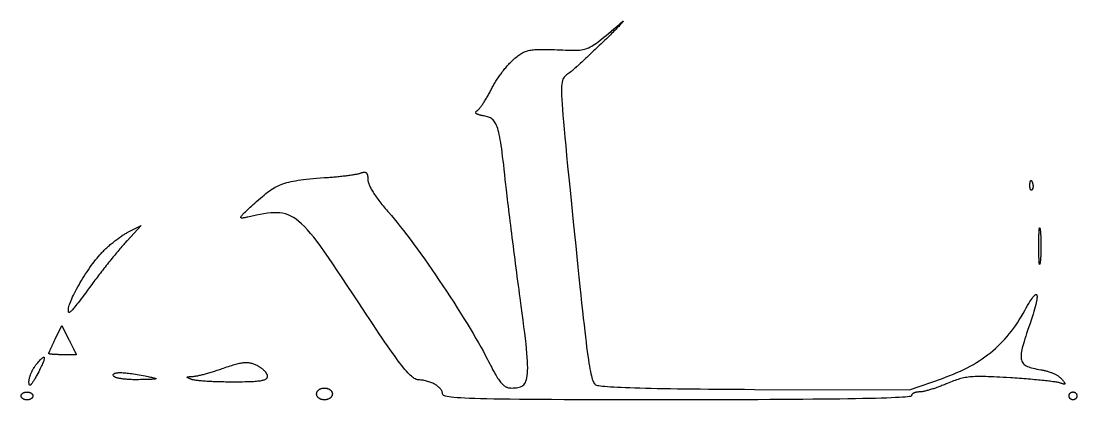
# Model space of a CAD drawing. Extents: x 61.4 to 117, y 125.4 to 225.4.
# Drawn here: x 61.4 to 81.03, y 125.39 to 132.43 of the extents above; entities that cross this region are included whole.
import ezdxf

# ---------------------------------------------------------------- set-up
doc = ezdxf.new("R2010")
doc.units = 0
doc.layers.add('LAYER_1', color=7, linetype='CONTINUOUS')

msp = doc.modelspace()

# ---------------------------------------------------------------- linework, layer by layer
at = {"layer": 'LAYER_1', "color": 7}
for points in [[(71.367, 131.898), (71.424, 131.896), (71.477, 131.894), (71.527, 131.892), (71.572, 131.89), (71.615, 131.889), (71.655, 131.889), (71.692, 131.888), (71.727, 131.889), (71.76, 131.891), (71.792, 131.893), (71.821, 131.897), (71.85, 131.902), (71.878, 131.908), (71.905, 131.916), (71.931, 131.925), (71.958, 131.936), (71.984, 131.949), (72.012, 131.964), (72.04, 131.981), (72.069, 132), (72.099, 132.021), (72.131, 132.044), (72.165, 132.07), (72.201, 132.099), (72.239, 132.13), (72.28, 132.164), (72.324, 132.202), (72.372, 132.242), (72.423, 132.285), (72.478, 132.332), (72.537, 132.382)], [(72.537, 132.382), (72.549, 132.393), (72.561, 132.402), (72.571, 132.41), (72.579, 132.417), (72.586, 132.422), (72.592, 132.426), (72.596, 132.429), (72.599, 132.43), (72.6, 132.429), (72.6, 132.428), (72.598, 132.425), (72.596, 132.421), (72.592, 132.416), (72.586, 132.41), (72.58, 132.402), (72.572, 132.393), (72.563, 132.383), (72.552, 132.372), (72.54, 132.359), (72.528, 132.346), (72.514, 132.331), (72.498, 132.315), (72.482, 132.299), (72.464, 132.281), (72.446, 132.262), (72.426, 132.242), (72.405, 132.221), (72.383, 132.199), (72.36, 132.176), (72.336, 132.153), (72.31, 132.128)], [(72.31, 132.128), (72.285, 132.103), (72.259, 132.077), (72.232, 132.052), (72.206, 132.027), (72.18, 132.001), (72.153, 131.976), (72.127, 131.95), (72.1, 131.925), (72.074, 131.9), (72.048, 131.875), (72.022, 131.851), (71.996, 131.827), (71.971, 131.803), (71.946, 131.779), (71.921, 131.756), (71.897, 131.734), (71.874, 131.712), (71.851, 131.691), (71.828, 131.67), (71.806, 131.65), (71.785, 131.631), (71.765, 131.612), (71.745, 131.594), (71.726, 131.578), (71.708, 131.562), (71.692, 131.547), (71.676, 131.533), (71.661, 131.52), (71.647, 131.508), (71.634, 131.497), (71.623, 131.487)], [(70.564, 131.723), (70.585, 131.74), (70.604, 131.756), (70.623, 131.771), (70.641, 131.785), (70.659, 131.798), (70.676, 131.81), (70.694, 131.821), (70.711, 131.832), (70.728, 131.841), (70.745, 131.85), (70.763, 131.858), (70.781, 131.865), (70.799, 131.872), (70.819, 131.878), (70.839, 131.883), (70.86, 131.888), (70.882, 131.892), (70.905, 131.895), (70.929, 131.898), (70.955, 131.9), (70.982, 131.902), (71.011, 131.903), (71.042, 131.904), (71.075, 131.904), (71.109, 131.904), (71.146, 131.904), (71.185, 131.904), (71.227, 131.903), (71.271, 131.901), (71.318, 131.9), (71.367, 131.898)], [(70.153, 131.175), (70.163, 131.194), (70.174, 131.213), (70.184, 131.233), (70.195, 131.252), (70.207, 131.272), (70.219, 131.292), (70.232, 131.312), (70.244, 131.332), (70.257, 131.353), (70.271, 131.373), (70.284, 131.393), (70.298, 131.413), (70.312, 131.432), (70.326, 131.452), (70.34, 131.472), (70.355, 131.491), (70.369, 131.51), (70.384, 131.528), (70.399, 131.547), (70.413, 131.564), (70.428, 131.582), (70.442, 131.599), (70.456, 131.615), (70.471, 131.631), (70.485, 131.646), (70.499, 131.661), (70.512, 131.675), (70.526, 131.688), (70.539, 131.7), (70.552, 131.712), (70.564, 131.723)], [(71.623, 131.487), (71.6, 131.47), (71.58, 131.455), (71.56, 131.442), (71.542, 131.429), (71.526, 131.416), (71.511, 131.402), (71.498, 131.387), (71.486, 131.37), (71.476, 131.349), (71.468, 131.324), (71.461, 131.294), (71.456, 131.259), (71.452, 131.217), (71.45, 131.168), (71.45, 131.112), (71.452, 131.046), (71.455, 130.971), (71.46, 130.885), (71.467, 130.789), (71.475, 130.68), (71.486, 130.559), (71.498, 130.424), (71.512, 130.275), (71.528, 130.11), (71.546, 129.93), (71.565, 129.733), (71.587, 129.518), (71.611, 129.286), (71.636, 129.034), (71.664, 128.762), (71.693, 128.469)], [(69.882, 130.765), (69.888, 130.769), (69.893, 130.773), (69.899, 130.779), (69.906, 130.785), (69.912, 130.792), (69.919, 130.8), (69.927, 130.809), (69.934, 130.818), (69.943, 130.828), (69.951, 130.839), (69.959, 130.851), (69.968, 130.863), (69.977, 130.876), (69.986, 130.889), (69.996, 130.903), (70.005, 130.917), (70.015, 130.932), (70.025, 130.947), (70.034, 130.963), (70.044, 130.979), (70.054, 130.996), (70.064, 131.013), (70.074, 131.03), (70.085, 131.047), (70.095, 131.065), (70.105, 131.083), (70.115, 131.101), (70.124, 131.12), (70.134, 131.138), (70.144, 131.157), (70.153, 131.175)], [(70.004, 130.668), (69.99, 130.671), (69.977, 130.674), (69.965, 130.676), (69.953, 130.679), (69.942, 130.681), (69.932, 130.684), (69.922, 130.687), (69.913, 130.69), (69.905, 130.692), (69.897, 130.695), (69.89, 130.698), (69.883, 130.701), (69.877, 130.704), (69.872, 130.707), (69.868, 130.71), (69.864, 130.713), (69.861, 130.716), (69.858, 130.72), (69.856, 130.723), (69.855, 130.726), (69.854, 130.729), (69.854, 130.733), (69.855, 130.736), (69.856, 130.74), (69.858, 130.743), (69.86, 130.747), (69.863, 130.75), (69.867, 130.754), (69.872, 130.758), (69.877, 130.762), (69.882, 130.765)], [(70.405, 129.479), (70.395, 129.578), (70.385, 129.671), (70.375, 129.758), (70.365, 129.84), (70.356, 129.916), (70.347, 129.988), (70.338, 130.055), (70.329, 130.116), (70.32, 130.174), (70.312, 130.227), (70.303, 130.276), (70.293, 130.321), (70.284, 130.362), (70.274, 130.4), (70.264, 130.434), (70.254, 130.465), (70.243, 130.493), (70.231, 130.519), (70.219, 130.541), (70.206, 130.561), (70.193, 130.579), (70.179, 130.594), (70.163, 130.608), (70.147, 130.62), (70.13, 130.63), (70.112, 130.639), (70.093, 130.646), (70.073, 130.653), (70.051, 130.659), (70.028, 130.664), (70.004, 130.668)], [(67.117, 129.526), (67.143, 129.528), (67.168, 129.53), (67.194, 129.532), (67.219, 129.534), (67.244, 129.537), (67.269, 129.539), (67.294, 129.541), (67.319, 129.544), (67.343, 129.546), (67.367, 129.549), (67.391, 129.552), (67.414, 129.554), (67.437, 129.557), (67.459, 129.56), (67.481, 129.563), (67.502, 129.566), (67.523, 129.569), (67.543, 129.572), (67.562, 129.574), (67.58, 129.577), (67.598, 129.58), (67.615, 129.583), (67.631, 129.586), (67.646, 129.589), (67.66, 129.592), (67.673, 129.595), (67.685, 129.598), (67.696, 129.6), (67.706, 129.603), (67.714, 129.606), (67.722, 129.608)], [(67.722, 129.608), (67.731, 129.612), (67.74, 129.615), (67.748, 129.617), (67.756, 129.62), (67.764, 129.621), (67.771, 129.623), (67.778, 129.623), (67.784, 129.624), (67.79, 129.624), (67.796, 129.623), (67.801, 129.622), (67.806, 129.62), (67.811, 129.618), (67.816, 129.615), (67.82, 129.612), (67.823, 129.608), (67.827, 129.604), (67.83, 129.599), (67.833, 129.594), (67.836, 129.588), (67.838, 129.582), (67.84, 129.575), (67.842, 129.567), (67.843, 129.559), (67.845, 129.55), (67.846, 129.541), (67.847, 129.531), (67.848, 129.52), (67.848, 129.509), (67.848, 129.497), (67.848, 129.484)], [(65.78, 129.077), (65.818, 129.11), (65.854, 129.141), (65.888, 129.171), (65.922, 129.198), (65.954, 129.224), (65.986, 129.249), (66.017, 129.272), (66.048, 129.293), (66.079, 129.313), (66.109, 129.331), (66.14, 129.349), (66.172, 129.365), (66.204, 129.379), (66.237, 129.393), (66.271, 129.406), (66.306, 129.418), (66.342, 129.429), (66.38, 129.439), (66.421, 129.448), (66.463, 129.457), (66.507, 129.465), (66.554, 129.472), (66.603, 129.479), (66.655, 129.486), (66.711, 129.492), (66.769, 129.498), (66.831, 129.504), (66.897, 129.51), (66.966, 129.515), (67.039, 129.521), (67.117, 129.526)], [(67.848, 129.484), (67.849, 129.474), (67.85, 129.462), (67.853, 129.45), (67.856, 129.437), (67.86, 129.424), (67.865, 129.409), (67.871, 129.394), (67.878, 129.378), (67.886, 129.361), (67.894, 129.344), (67.904, 129.326), (67.914, 129.308), (67.925, 129.289), (67.936, 129.269), (67.949, 129.249), (67.962, 129.229), (67.976, 129.207), (67.991, 129.186), (68.006, 129.164), (68.022, 129.141), (68.039, 129.118), (68.056, 129.095), (68.074, 129.071), (68.093, 129.047), (68.112, 129.023), (68.132, 128.999), (68.152, 128.974), (68.173, 128.949), (68.195, 128.923), (68.217, 128.898), (68.24, 128.872)], [(70.682, 127.285), (70.672, 127.362), (70.661, 127.44), (70.651, 127.519), (70.64, 127.599), (70.629, 127.68), (70.619, 127.761), (70.608, 127.842), (70.597, 127.924), (70.587, 128.005), (70.576, 128.087), (70.565, 128.168), (70.555, 128.248), (70.545, 128.328), (70.535, 128.407), (70.525, 128.485), (70.515, 128.562), (70.506, 128.638), (70.496, 128.712), (70.487, 128.785), (70.479, 128.856), (70.47, 128.925), (70.462, 128.992), (70.454, 129.057), (70.447, 129.12), (70.439, 129.18), (70.433, 129.237), (70.426, 129.292), (70.42, 129.343), (70.415, 129.392), (70.41, 129.437), (70.405, 129.479)], [(80.199, 129.295), (80.197, 129.293), (80.195, 129.291), (80.192, 129.29), (80.19, 129.289), (80.188, 129.288), (80.186, 129.288), (80.184, 129.288), (80.182, 129.289), (80.18, 129.29), (80.178, 129.291), (80.177, 129.293), (80.175, 129.295), (80.173, 129.298), (80.172, 129.3), (80.17, 129.303), (80.169, 129.307), (80.168, 129.31), (80.167, 129.314), (80.166, 129.319), (80.165, 129.323), (80.164, 129.328), (80.163, 129.333), (80.162, 129.339), (80.162, 129.344), (80.161, 129.35), (80.161, 129.357), (80.161, 129.363), (80.16, 129.37), (80.16, 129.377), (80.161, 129.384), (80.161, 129.391)], [(80.161, 129.391), (80.161, 129.399), (80.162, 129.407), (80.162, 129.414), (80.163, 129.421), (80.164, 129.427), (80.165, 129.433), (80.166, 129.438), (80.167, 129.443), (80.168, 129.448), (80.169, 129.452), (80.17, 129.456), (80.171, 129.459), (80.172, 129.462), (80.174, 129.464), (80.175, 129.466), (80.177, 129.468), (80.178, 129.469), (80.18, 129.469), (80.181, 129.47), (80.183, 129.469), (80.185, 129.469), (80.187, 129.467), (80.189, 129.466), (80.19, 129.463), (80.192, 129.461), (80.194, 129.458), (80.197, 129.454), (80.199, 129.45), (80.201, 129.446), (80.203, 129.441), (80.205, 129.435)], [(80.161, 129.391), (80.161, 129.391)], [(80.205, 129.435), (80.207, 129.43), (80.209, 129.425), (80.211, 129.42), (80.212, 129.415), (80.214, 129.409), (80.215, 129.404), (80.216, 129.399), (80.217, 129.393), (80.218, 129.388), (80.218, 129.383), (80.219, 129.377), (80.219, 129.372), (80.219, 129.367), (80.22, 129.362), (80.219, 129.357), (80.219, 129.352), (80.219, 129.347), (80.218, 129.342), (80.218, 129.338), (80.217, 129.333), (80.216, 129.329), (80.215, 129.325), (80.214, 129.321), (80.213, 129.317), (80.211, 129.313), (80.209, 129.31), (80.208, 129.306), (80.206, 129.303), (80.204, 129.3), (80.202, 129.297), (80.199, 129.295)], [(65.617, 128.788), (65.598, 128.784), (65.58, 128.78), (65.564, 128.777), (65.55, 128.774), (65.536, 128.772), (65.525, 128.771), (65.514, 128.77), (65.505, 128.77), (65.498, 128.771), (65.492, 128.772), (65.488, 128.775), (65.486, 128.778), (65.485, 128.782), (65.486, 128.788), (65.488, 128.794), (65.493, 128.802), (65.499, 128.81), (65.506, 128.82), (65.516, 128.831), (65.527, 128.843), (65.54, 128.857), (65.556, 128.872), (65.572, 128.889), (65.591, 128.907), (65.612, 128.926), (65.635, 128.947), (65.66, 128.97), (65.687, 128.994), (65.716, 129.02), (65.747, 129.047), (65.78, 129.077)], [(67.679, 127.196), (67.57, 127.362), (67.467, 127.517), (67.371, 127.662), (67.281, 127.797), (67.197, 127.922), (67.117, 128.038), (67.042, 128.144), (66.972, 128.242), (66.905, 128.332), (66.842, 128.413), (66.782, 128.486), (66.725, 128.552), (66.67, 128.611), (66.617, 128.663), (66.565, 128.708), (66.514, 128.747), (66.465, 128.78), (66.415, 128.808), (66.365, 128.83), (66.315, 128.847), (66.264, 128.859), (66.212, 128.867), (66.158, 128.87), (66.102, 128.87), (66.043, 128.866), (65.982, 128.86), (65.917, 128.85), (65.848, 128.837), (65.776, 128.823), (65.699, 128.806), (65.617, 128.788)], [(68.24, 128.872), (68.289, 128.816), (68.341, 128.754), (68.396, 128.687), (68.453, 128.616), (68.512, 128.54), (68.574, 128.46), (68.637, 128.376), (68.701, 128.289), (68.767, 128.198), (68.834, 128.106), (68.902, 128.01), (68.97, 127.913), (69.039, 127.814), (69.108, 127.714), (69.177, 127.613), (69.245, 127.511), (69.313, 127.409), (69.38, 127.307), (69.446, 127.206), (69.511, 127.105), (69.574, 127.005), (69.636, 126.907), (69.695, 126.81), (69.753, 126.716), (69.808, 126.624), (69.86, 126.535), (69.91, 126.449), (69.956, 126.366), (70, 126.288), (70.039, 126.213), (70.075, 126.143)], [(63.387, 128.507), (63.636, 128.633), (63.373, 128.349)], [(62.889, 128.114), (62.902, 128.128), (62.916, 128.143), (62.931, 128.157), (62.946, 128.172), (62.961, 128.187), (62.977, 128.202), (62.993, 128.217), (63.01, 128.232), (63.026, 128.246), (63.043, 128.261), (63.06, 128.276), (63.077, 128.29), (63.095, 128.305), (63.112, 128.319), (63.13, 128.333), (63.147, 128.347), (63.165, 128.36), (63.182, 128.373), (63.199, 128.386), (63.217, 128.399), (63.234, 128.411), (63.25, 128.423), (63.267, 128.434), (63.283, 128.445), (63.299, 128.456), (63.315, 128.466), (63.331, 128.475), (63.345, 128.484), (63.36, 128.492), (63.374, 128.5), (63.387, 128.507)], [(71.693, 128.469), (71.715, 128.253), (71.736, 128.048), (71.755, 127.855), (71.774, 127.672), (71.792, 127.5), (71.809, 127.338), (71.825, 127.186), (71.84, 127.044), (71.855, 126.911), (71.869, 126.787), (71.882, 126.671), (71.895, 126.564), (71.907, 126.465), (71.918, 126.373), (71.929, 126.289), (71.94, 126.211), (71.95, 126.141), (71.96, 126.077), (71.97, 126.018), (71.979, 125.966), (71.988, 125.919), (71.997, 125.877), (72.006, 125.84), (72.015, 125.807), (72.023, 125.779), (72.032, 125.754), (72.041, 125.733), (72.05, 125.715), (72.059, 125.699), (72.068, 125.687), (72.077, 125.676)], [(80.326, 128.25), (80.326, 128.278), (80.326, 128.306), (80.327, 128.332), (80.327, 128.357), (80.327, 128.381), (80.328, 128.404), (80.328, 128.426), (80.329, 128.446), (80.329, 128.465), (80.33, 128.483), (80.331, 128.499), (80.332, 128.515), (80.332, 128.528), (80.333, 128.541), (80.334, 128.552), (80.335, 128.561), (80.336, 128.57), (80.337, 128.576), (80.339, 128.582), (80.34, 128.586), (80.341, 128.588), (80.342, 128.589), (80.344, 128.588), (80.345, 128.586), (80.346, 128.582), (80.348, 128.576), (80.349, 128.569), (80.351, 128.56), (80.352, 128.55), (80.354, 128.538), (80.355, 128.524)], [(80.355, 128.524), (80.357, 128.509), (80.358, 128.494), (80.359, 128.478), (80.36, 128.461), (80.361, 128.444), (80.362, 128.427), (80.363, 128.409), (80.364, 128.391), (80.365, 128.373), (80.365, 128.354), (80.366, 128.336), (80.366, 128.317), (80.367, 128.298), (80.367, 128.278), (80.367, 128.259), (80.367, 128.24), (80.367, 128.221), (80.367, 128.201), (80.366, 128.182), (80.366, 128.163), (80.365, 128.145), (80.365, 128.126), (80.364, 128.108), (80.363, 128.09), (80.362, 128.072), (80.361, 128.055), (80.36, 128.038), (80.359, 128.021), (80.358, 128.005), (80.357, 127.99), (80.355, 127.975)], [(63.373, 128.349), (63.358, 128.334), (63.343, 128.317), (63.327, 128.299), (63.31, 128.28), (63.293, 128.261), (63.275, 128.24), (63.257, 128.219), (63.238, 128.196), (63.218, 128.173), (63.198, 128.15), (63.178, 128.125), (63.157, 128.1), (63.137, 128.075), (63.115, 128.049), (63.094, 128.023), (63.072, 127.996), (63.05, 127.969), (63.029, 127.942), (63.007, 127.915), (62.985, 127.887), (62.963, 127.86), (62.941, 127.832), (62.92, 127.804), (62.898, 127.777), (62.877, 127.749), (62.856, 127.722), (62.835, 127.695), (62.815, 127.668), (62.795, 127.642), (62.775, 127.616), (62.756, 127.59)], [(80.355, 127.975), (80.354, 127.961), (80.352, 127.949), (80.351, 127.939), (80.349, 127.93), (80.348, 127.923), (80.346, 127.917), (80.345, 127.913), (80.344, 127.911), (80.342, 127.91), (80.341, 127.911), (80.34, 127.913), (80.339, 127.917), (80.337, 127.923), (80.336, 127.929), (80.335, 127.938), (80.334, 127.947), (80.333, 127.958), (80.332, 127.971), (80.332, 127.984), (80.331, 128), (80.33, 128.016), (80.329, 128.034), (80.329, 128.053), (80.328, 128.073), (80.328, 128.095), (80.327, 128.118), (80.327, 128.142), (80.327, 128.167), (80.326, 128.193), (80.326, 128.221), (80.326, 128.25)], [(62.281, 127.065), (62.282, 127.083), (62.285, 127.103), (62.29, 127.125), (62.297, 127.15), (62.306, 127.177), (62.317, 127.206), (62.33, 127.237), (62.344, 127.27), (62.359, 127.304), (62.376, 127.339), (62.394, 127.375), (62.414, 127.413), (62.434, 127.452), (62.456, 127.491), (62.478, 127.531), (62.501, 127.571), (62.525, 127.611), (62.55, 127.652), (62.575, 127.692), (62.601, 127.732), (62.627, 127.772), (62.654, 127.811), (62.68, 127.85), (62.707, 127.888), (62.734, 127.924), (62.76, 127.96), (62.787, 127.994), (62.813, 128.027), (62.838, 128.058), (62.864, 128.087), (62.889, 128.114)], [(62.756, 127.59), (62.714, 127.533), (62.674, 127.48), (62.637, 127.43), (62.602, 127.383), (62.57, 127.339), (62.54, 127.299), (62.512, 127.262), (62.486, 127.228), (62.462, 127.197), (62.44, 127.168), (62.42, 127.143), (62.401, 127.119), (62.384, 127.099), (62.369, 127.081), (62.356, 127.065), (62.344, 127.052), (62.333, 127.041), (62.323, 127.032), (62.315, 127.025), (62.308, 127.019), (62.302, 127.016), (62.297, 127.015), (62.293, 127.015), (62.289, 127.017), (62.286, 127.02), (62.284, 127.024), (62.283, 127.03), (62.282, 127.037), (62.281, 127.046), (62.281, 127.055), (62.281, 127.065)], [(70.514, 125.612), (70.549, 125.613), (70.581, 125.614), (70.611, 125.617), (70.639, 125.621), (70.665, 125.627), (70.689, 125.635), (70.711, 125.645), (70.731, 125.658), (70.749, 125.673), (70.764, 125.692), (70.778, 125.714), (70.79, 125.74), (70.8, 125.77), (70.808, 125.804), (70.814, 125.843), (70.819, 125.886), (70.821, 125.934), (70.822, 125.988), (70.821, 126.047), (70.818, 126.111), (70.814, 126.182), (70.808, 126.26), (70.8, 126.343), (70.791, 126.434), (70.78, 126.532), (70.767, 126.637), (70.753, 126.75), (70.738, 126.871), (70.721, 127), (70.702, 127.138), (70.682, 127.285)], [(80.066, 127.054), (80.093, 127.101), (80.117, 127.145), (80.14, 127.184), (80.162, 127.219), (80.182, 127.25), (80.2, 127.276), (80.217, 127.299), (80.232, 127.317), (80.245, 127.332), (80.257, 127.342), (80.267, 127.348), (80.275, 127.35), (80.282, 127.349), (80.287, 127.343), (80.291, 127.334), (80.293, 127.32), (80.293, 127.303), (80.292, 127.282), (80.289, 127.258), (80.284, 127.229), (80.277, 127.197), (80.269, 127.161), (80.259, 127.122), (80.248, 127.079), (80.235, 127.032), (80.22, 126.982), (80.203, 126.928), (80.185, 126.871), (80.165, 126.811), (80.143, 126.747), (80.119, 126.679)], [(68.787, 125.764), (68.773, 125.765), (68.759, 125.768), (68.745, 125.773), (68.729, 125.78), (68.713, 125.789), (68.696, 125.801), (68.677, 125.815), (68.658, 125.831), (68.637, 125.85), (68.615, 125.872), (68.592, 125.897), (68.567, 125.925), (68.54, 125.956), (68.512, 125.99), (68.482, 126.028), (68.45, 126.069), (68.416, 126.114), (68.381, 126.163), (68.342, 126.215), (68.302, 126.272), (68.259, 126.332), (68.214, 126.398), (68.166, 126.467), (68.115, 126.541), (68.062, 126.62), (68.006, 126.703), (67.947, 126.791), (67.885, 126.885), (67.819, 126.983), (67.751, 127.087), (67.679, 127.196)], [(78.534, 125.792), (78.604, 125.818), (78.673, 125.844), (78.74, 125.871), (78.805, 125.899), (78.869, 125.928), (78.931, 125.957), (78.992, 125.988), (79.051, 126.019), (79.109, 126.051), (79.165, 126.085), (79.219, 126.119), (79.273, 126.154), (79.325, 126.19), (79.375, 126.228), (79.425, 126.266), (79.473, 126.306), (79.52, 126.347), (79.566, 126.389), (79.61, 126.432), (79.654, 126.476), (79.696, 126.522), (79.737, 126.569), (79.777, 126.617), (79.817, 126.667), (79.855, 126.718), (79.892, 126.77), (79.929, 126.824), (79.964, 126.879), (79.999, 126.936), (80.033, 126.994), (80.066, 127.054)], [(62.035, 126.52), (62.156, 126.773), (62.291, 126.507)], [(80.119, 126.679), (80.1, 126.625), (80.083, 126.573), (80.067, 126.525), (80.052, 126.479), (80.039, 126.436), (80.028, 126.395), (80.018, 126.357), (80.01, 126.322), (80.004, 126.289), (79.999, 126.258), (79.996, 126.229), (79.996, 126.202), (79.996, 126.178), (79.999, 126.155), (80.004, 126.134), (80.011, 126.114), (80.019, 126.096), (80.03, 126.08), (80.043, 126.064), (80.057, 126.05), (80.074, 126.038), (80.093, 126.026), (80.114, 126.015), (80.138, 126.005), (80.164, 125.996), (80.192, 125.988), (80.222, 125.98), (80.254, 125.972), (80.289, 125.965), (80.327, 125.958), (80.367, 125.952)], [(61.915, 126.251), (61.915, 126.252), (61.915, 126.254), (61.916, 126.256), (61.917, 126.26), (61.919, 126.263), (61.92, 126.268), (61.922, 126.273), (61.925, 126.278), (61.927, 126.285), (61.93, 126.291), (61.933, 126.298), (61.936, 126.306), (61.94, 126.314), (61.944, 126.323), (61.948, 126.332), (61.952, 126.341), (61.956, 126.351), (61.961, 126.361), (61.966, 126.372), (61.971, 126.383), (61.976, 126.394), (61.981, 126.405), (61.987, 126.417), (61.992, 126.429), (61.998, 126.442), (62.004, 126.454), (62.01, 126.467), (62.016, 126.48), (62.022, 126.493), (62.029, 126.506), (62.035, 126.52)], [(62.291, 126.507), (62.299, 126.493), (62.306, 126.479), (62.313, 126.465), (62.32, 126.451), (62.326, 126.438), (62.333, 126.425), (62.339, 126.412), (62.346, 126.4), (62.352, 126.387), (62.358, 126.375), (62.364, 126.364), (62.369, 126.353), (62.375, 126.342), (62.38, 126.331), (62.385, 126.321), (62.39, 126.312), (62.394, 126.302), (62.398, 126.294), (62.402, 126.285), (62.406, 126.278), (62.41, 126.271), (62.413, 126.264), (62.416, 126.258), (62.418, 126.252), (62.421, 126.248), (62.423, 126.243), (62.424, 126.24), (62.425, 126.237), (62.426, 126.235), (62.427, 126.233), (62.427, 126.232)], [(62.171, 126.229), (62.157, 126.23), (62.144, 126.23), (62.131, 126.23), (62.118, 126.231), (62.105, 126.231), (62.093, 126.232), (62.08, 126.232), (62.069, 126.233), (62.057, 126.233), (62.046, 126.234), (62.035, 126.235), (62.024, 126.235), (62.014, 126.236), (62.004, 126.237), (61.995, 126.237), (61.986, 126.238), (61.977, 126.239), (61.969, 126.24), (61.961, 126.241), (61.954, 126.241), (61.948, 126.242), (61.942, 126.243), (61.936, 126.244), (61.931, 126.245), (61.927, 126.245), (61.923, 126.246), (61.92, 126.247), (61.918, 126.248), (61.916, 126.249), (61.915, 126.25), (61.915, 126.251)], [(61.915, 126.251), (61.915, 126.251)], [(61.548, 125.733), (61.548, 125.742), (61.549, 125.751), (61.55, 125.76), (61.551, 125.769), (61.553, 125.779), (61.555, 125.789), (61.557, 125.8), (61.56, 125.81), (61.563, 125.821), (61.567, 125.832), (61.57, 125.843), (61.574, 125.854), (61.579, 125.865), (61.583, 125.877), (61.588, 125.888), (61.593, 125.9), (61.598, 125.911), (61.604, 125.923), (61.61, 125.935), (61.615, 125.946), (61.622, 125.957), (61.628, 125.969), (61.635, 125.98), (61.641, 125.991), (61.648, 126.002), (61.655, 126.012), (61.662, 126.023), (61.67, 126.033), (61.677, 126.043), (61.685, 126.053), (61.692, 126.062)], [(61.692, 126.062), (61.71, 126.083), (61.726, 126.101), (61.741, 126.118), (61.755, 126.133), (61.768, 126.146), (61.78, 126.157), (61.79, 126.166), (61.799, 126.174), (61.808, 126.179), (61.815, 126.183), (61.821, 126.184), (61.825, 126.184), (61.829, 126.183), (61.831, 126.179), (61.832, 126.173), (61.832, 126.166), (61.831, 126.157), (61.829, 126.146), (61.826, 126.134), (61.821, 126.119), (61.815, 126.103), (61.809, 126.086), (61.8, 126.066), (61.791, 126.045), (61.781, 126.022), (61.769, 125.998), (61.757, 125.972), (61.743, 125.944), (61.728, 125.915), (61.712, 125.884), (61.694, 125.851)], [(62.427, 126.232), (62.427, 126.232), (62.426, 126.231), (62.424, 126.231), (62.422, 126.231), (62.419, 126.23), (62.415, 126.23), (62.411, 126.23), (62.406, 126.229), (62.4, 126.229), (62.394, 126.229), (62.388, 126.228), (62.381, 126.228), (62.373, 126.228), (62.365, 126.228), (62.356, 126.228), (62.347, 126.228), (62.338, 126.228), (62.328, 126.228), (62.318, 126.228), (62.307, 126.228), (62.296, 126.228), (62.285, 126.228), (62.273, 126.228), (62.261, 126.228), (62.249, 126.228), (62.237, 126.228), (62.224, 126.228), (62.211, 126.229), (62.198, 126.229), (62.185, 126.229), (62.171, 126.229)], [(65.163, 125.981), (65.197, 125.993), (65.229, 126.004), (65.26, 126.014), (65.29, 126.024), (65.318, 126.033), (65.345, 126.041), (65.37, 126.049), (65.395, 126.056), (65.418, 126.062), (65.44, 126.068), (65.461, 126.072), (65.481, 126.077), (65.5, 126.08), (65.519, 126.083), (65.537, 126.085), (65.554, 126.087), (65.57, 126.087), (65.586, 126.088), (65.602, 126.087), (65.617, 126.086), (65.632, 126.084), (65.647, 126.082), (65.662, 126.079), (65.676, 126.076), (65.691, 126.072), (65.706, 126.067), (65.72, 126.062), (65.735, 126.056), (65.751, 126.049), (65.767, 126.042), (65.783, 126.035)], [(70.075, 126.143), (70.096, 126.102), (70.115, 126.063), (70.134, 126.026), (70.153, 125.991), (70.17, 125.958), (70.187, 125.927), (70.204, 125.898), (70.219, 125.87), (70.234, 125.844), (70.249, 125.82), (70.263, 125.798), (70.277, 125.777), (70.291, 125.757), (70.304, 125.739), (70.317, 125.723), (70.329, 125.707), (70.341, 125.694), (70.354, 125.681), (70.366, 125.67), (70.378, 125.659), (70.389, 125.65), (70.401, 125.643), (70.413, 125.636), (70.425, 125.63), (70.437, 125.625), (70.449, 125.621), (70.462, 125.618), (70.474, 125.615), (70.487, 125.614), (70.5, 125.613), (70.514, 125.612)], [(61.694, 125.851), (61.684, 125.831), (61.673, 125.813), (61.664, 125.795), (61.654, 125.779), (61.646, 125.764), (61.637, 125.75), (61.629, 125.737), (61.622, 125.725), (61.615, 125.714), (61.608, 125.704), (61.602, 125.695), (61.596, 125.688), (61.591, 125.681), (61.586, 125.675), (61.581, 125.671), (61.577, 125.667), (61.573, 125.665), (61.569, 125.663), (61.566, 125.663), (61.563, 125.663), (61.56, 125.665), (61.557, 125.667), (61.555, 125.671), (61.553, 125.675), (61.552, 125.681), (61.551, 125.687), (61.549, 125.695), (61.549, 125.703), (61.548, 125.712), (61.548, 125.722), (61.548, 125.733)], [(63.123, 125.832), (63.119, 125.84), (63.116, 125.848), (63.115, 125.855), (63.116, 125.861), (63.119, 125.867), (63.123, 125.873), (63.129, 125.878), (63.137, 125.882), (63.146, 125.886), (63.157, 125.89), (63.169, 125.892), (63.183, 125.895), (63.198, 125.896), (63.215, 125.898), (63.233, 125.898), (63.253, 125.898), (63.274, 125.898), (63.297, 125.897), (63.321, 125.896), (63.346, 125.894), (63.373, 125.891), (63.401, 125.888), (63.43, 125.884), (63.461, 125.88), (63.493, 125.875), (63.526, 125.87), (63.56, 125.864), (63.596, 125.858), (63.632, 125.851), (63.67, 125.844), (63.709, 125.836)], [(64.591, 125.827), (64.599, 125.827), (64.609, 125.828), (64.619, 125.83), (64.631, 125.831), (64.643, 125.833), (64.657, 125.836), (64.671, 125.838), (64.686, 125.841), (64.702, 125.845), (64.718, 125.849), (64.735, 125.853), (64.753, 125.857), (64.772, 125.862), (64.791, 125.866), (64.81, 125.872), (64.83, 125.877), (64.851, 125.883), (64.872, 125.888), (64.893, 125.894), (64.915, 125.901), (64.937, 125.907), (64.959, 125.914), (64.981, 125.921), (65.004, 125.928), (65.026, 125.935), (65.049, 125.942), (65.072, 125.95), (65.095, 125.957), (65.117, 125.965), (65.14, 125.973), (65.163, 125.981)], [(65.783, 126.035), (65.793, 126.029), (65.803, 126.024), (65.814, 126.018), (65.824, 126.013), (65.833, 126.007), (65.843, 126), (65.852, 125.994), (65.862, 125.988), (65.871, 125.981), (65.879, 125.974), (65.888, 125.967), (65.896, 125.961), (65.904, 125.954), (65.911, 125.946), (65.919, 125.939), (65.926, 125.932), (65.932, 125.925), (65.938, 125.918), (65.944, 125.911), (65.95, 125.904), (65.955, 125.897), (65.959, 125.89), (65.964, 125.883), (65.967, 125.876), (65.971, 125.869), (65.973, 125.862), (65.976, 125.856), (65.978, 125.849), (65.979, 125.843), (65.98, 125.837), (65.98, 125.831)], [(80.367, 125.952), (80.382, 125.949), (80.397, 125.946), (80.412, 125.943), (80.427, 125.94), (80.443, 125.936), (80.458, 125.932), (80.473, 125.928), (80.488, 125.923), (80.503, 125.919), (80.518, 125.914), (80.532, 125.909), (80.547, 125.903), (80.561, 125.898), (80.575, 125.892), (80.589, 125.886), (80.602, 125.88), (80.615, 125.874), (80.628, 125.868), (80.641, 125.862), (80.653, 125.855), (80.664, 125.849), (80.675, 125.842), (80.686, 125.836), (80.696, 125.829), (80.706, 125.823), (80.714, 125.816), (80.723, 125.809), (80.731, 125.802), (80.738, 125.796), (80.744, 125.789), (80.75, 125.782)], [(61.548, 125.733), (61.548, 125.733)], [(63.585, 125.767), (63.563, 125.767), (63.541, 125.767), (63.519, 125.767), (63.498, 125.767), (63.477, 125.767), (63.456, 125.768), (63.435, 125.769), (63.415, 125.77), (63.395, 125.771), (63.375, 125.772), (63.356, 125.774), (63.338, 125.775), (63.32, 125.777), (63.303, 125.779), (63.286, 125.781), (63.27, 125.784), (63.254, 125.786), (63.239, 125.789), (63.225, 125.791), (63.212, 125.794), (63.199, 125.797), (63.187, 125.8), (63.176, 125.803), (63.166, 125.806), (63.157, 125.81), (63.149, 125.813), (63.142, 125.817), (63.135, 125.82), (63.13, 125.824), (63.126, 125.828), (63.123, 125.832)], [(63.123, 125.832), (63.123, 125.832)], [(63.709, 125.836), (63.736, 125.83), (63.762, 125.825), (63.785, 125.82), (63.807, 125.816), (63.827, 125.811), (63.845, 125.807), (63.86, 125.804), (63.874, 125.8), (63.886, 125.797), (63.896, 125.794), (63.903, 125.792), (63.909, 125.789), (63.912, 125.787), (63.914, 125.785), (63.913, 125.783), (63.91, 125.781), (63.905, 125.78), (63.897, 125.778), (63.888, 125.777), (63.876, 125.776), (63.861, 125.775), (63.845, 125.774), (63.825, 125.773), (63.804, 125.772), (63.78, 125.771), (63.754, 125.771), (63.725, 125.77), (63.694, 125.769), (63.66, 125.769), (63.624, 125.768), (63.585, 125.767)], [(64.569, 125.772), (64.558, 125.776), (64.549, 125.78), (64.54, 125.784), (64.532, 125.787), (64.524, 125.79), (64.518, 125.793), (64.512, 125.796), (64.506, 125.799), (64.502, 125.801), (64.498, 125.804), (64.495, 125.806), (64.492, 125.808), (64.491, 125.81), (64.49, 125.812), (64.49, 125.813), (64.49, 125.815), (64.492, 125.816), (64.494, 125.817), (64.497, 125.819), (64.5, 125.82), (64.505, 125.821), (64.51, 125.821), (64.516, 125.822), (64.522, 125.823), (64.53, 125.824), (64.538, 125.824), (64.547, 125.825), (64.557, 125.825), (64.567, 125.826), (64.579, 125.826), (64.591, 125.827)], [(65.338, 125.722), (65.304, 125.722), (65.27, 125.722), (65.236, 125.723), (65.202, 125.723), (65.169, 125.724), (65.135, 125.725), (65.103, 125.725), (65.07, 125.726), (65.038, 125.727), (65.007, 125.729), (64.976, 125.73), (64.946, 125.731), (64.917, 125.733), (64.888, 125.734), (64.86, 125.736), (64.833, 125.738), (64.807, 125.739), (64.782, 125.741), (64.758, 125.743), (64.735, 125.745), (64.713, 125.748), (64.693, 125.75), (64.673, 125.752), (64.655, 125.754), (64.638, 125.757), (64.623, 125.759), (64.609, 125.762), (64.596, 125.764), (64.585, 125.767), (64.576, 125.769), (64.569, 125.772)], [(65.98, 125.831), (65.98, 125.823), (65.978, 125.815), (65.976, 125.807), (65.973, 125.8), (65.969, 125.793), (65.964, 125.787), (65.958, 125.781), (65.951, 125.776), (65.942, 125.77), (65.933, 125.765), (65.921, 125.761), (65.909, 125.756), (65.895, 125.752), (65.88, 125.749), (65.863, 125.745), (65.844, 125.742), (65.824, 125.739), (65.802, 125.737), (65.779, 125.734), (65.753, 125.732), (65.726, 125.73), (65.697, 125.729), (65.665, 125.727), (65.632, 125.726), (65.597, 125.725), (65.559, 125.724), (65.52, 125.723), (65.478, 125.723), (65.433, 125.722), (65.387, 125.722), (65.338, 125.722)], [(69.24, 125.5), (69.239, 125.512), (69.237, 125.525), (69.234, 125.537), (69.229, 125.549), (69.224, 125.562), (69.217, 125.574), (69.209, 125.586), (69.2, 125.597), (69.19, 125.609), (69.178, 125.62), (69.166, 125.631), (69.153, 125.642), (69.139, 125.653), (69.125, 125.663), (69.109, 125.673), (69.093, 125.682), (69.076, 125.691), (69.058, 125.7), (69.04, 125.708), (69.021, 125.716), (69.002, 125.723), (68.982, 125.73), (68.961, 125.736), (68.941, 125.742), (68.919, 125.747), (68.898, 125.752), (68.876, 125.755), (68.854, 125.759), (68.832, 125.761), (68.81, 125.763), (68.787, 125.764)], [(72.077, 125.676), (72.085, 125.671), (72.099, 125.666), (72.119, 125.662), (72.144, 125.657), (72.176, 125.653), (72.213, 125.649), (72.257, 125.645), (72.306, 125.641), (72.361, 125.637), (72.422, 125.633), (72.489, 125.63), (72.561, 125.626), (72.64, 125.623), (72.724, 125.62), (72.814, 125.617), (72.91, 125.614), (73.012, 125.611), (73.119, 125.609), (73.232, 125.606), (73.351, 125.604), (73.476, 125.602), (73.606, 125.6), (73.743, 125.598), (73.885, 125.596), (74.032, 125.594), (74.186, 125.593), (74.345, 125.591), (74.509, 125.59), (74.68, 125.589), (74.856, 125.588), (75.038, 125.587)], [(75.038, 125.587), (77.921, 125.576), (78.534, 125.792)], [(78.624, 125.696), (78.605, 125.687), (78.585, 125.679), (78.565, 125.671), (78.546, 125.663), (78.526, 125.656), (78.506, 125.648), (78.486, 125.64), (78.466, 125.633), (78.446, 125.626), (78.427, 125.619), (78.407, 125.612), (78.388, 125.606), (78.369, 125.6), (78.35, 125.594), (78.332, 125.588), (78.314, 125.582), (78.296, 125.577), (78.279, 125.572), (78.262, 125.568), (78.245, 125.563), (78.23, 125.559), (78.214, 125.556), (78.2, 125.552), (78.186, 125.549), (78.172, 125.547), (78.16, 125.544), (78.148, 125.542), (78.137, 125.541), (78.127, 125.54), (78.117, 125.539), (78.109, 125.539)], [(79.797, 125.801), (79.728, 125.806), (79.663, 125.81), (79.601, 125.813), (79.543, 125.816), (79.488, 125.819), (79.436, 125.821), (79.387, 125.823), (79.34, 125.825), (79.296, 125.826), (79.255, 125.826), (79.215, 125.826), (79.178, 125.825), (79.142, 125.824), (79.108, 125.823), (79.076, 125.82), (79.045, 125.818), (79.015, 125.814), (78.986, 125.81), (78.958, 125.806), (78.93, 125.8), (78.903, 125.794), (78.877, 125.788), (78.85, 125.78), (78.824, 125.773), (78.797, 125.764), (78.77, 125.754), (78.743, 125.744), (78.715, 125.733), (78.686, 125.722), (78.656, 125.709), (78.624, 125.696)], [(80.728, 125.704), (80.72, 125.707), (80.711, 125.709), (80.699, 125.712), (80.685, 125.715), (80.669, 125.718), (80.652, 125.721), (80.632, 125.724), (80.611, 125.727), (80.588, 125.73), (80.564, 125.733), (80.538, 125.737), (80.51, 125.74), (80.481, 125.743), (80.451, 125.747), (80.42, 125.75), (80.387, 125.753), (80.353, 125.757), (80.318, 125.76), (80.283, 125.764), (80.246, 125.767), (80.208, 125.77), (80.169, 125.774), (80.13, 125.777), (80.09, 125.78), (80.05, 125.784), (80.008, 125.787), (79.967, 125.79), (79.925, 125.793), (79.882, 125.796), (79.84, 125.799), (79.797, 125.801)], [(80.75, 125.782), (80.758, 125.772), (80.766, 125.763), (80.773, 125.754), (80.78, 125.745), (80.786, 125.737), (80.791, 125.73), (80.796, 125.723), (80.8, 125.717), (80.803, 125.712), (80.807, 125.707), (80.809, 125.702), (80.811, 125.698), (80.812, 125.694), (80.813, 125.691), (80.813, 125.689), (80.812, 125.687), (80.811, 125.685), (80.809, 125.684), (80.807, 125.683), (80.803, 125.682), (80.8, 125.683), (80.795, 125.683), (80.79, 125.684), (80.785, 125.685), (80.779, 125.687), (80.772, 125.689), (80.764, 125.691), (80.756, 125.694), (80.747, 125.697), (80.738, 125.7), (80.728, 125.704)], [(61.402, 125.465), (61.402, 125.469), (61.402, 125.473), (61.403, 125.477), (61.404, 125.48), (61.405, 125.484), (61.407, 125.488), (61.409, 125.491), (61.411, 125.495), (61.413, 125.498), (61.416, 125.501), (61.419, 125.504), (61.422, 125.507), (61.425, 125.51), (61.428, 125.513), (61.432, 125.516), (61.436, 125.518), (61.44, 125.521), (61.444, 125.523), (61.448, 125.525), (61.453, 125.527), (61.458, 125.529), (61.463, 125.531), (61.468, 125.532), (61.473, 125.534), (61.478, 125.535), (61.483, 125.536), (61.489, 125.537), (61.494, 125.538), (61.5, 125.538), (61.506, 125.538), (61.511, 125.539)], [(61.511, 125.392), (61.506, 125.392), (61.5, 125.392), (61.494, 125.393), (61.489, 125.394), (61.483, 125.394), (61.478, 125.395), (61.473, 125.397), (61.468, 125.398), (61.463, 125.4), (61.458, 125.401), (61.453, 125.403), (61.448, 125.405), (61.444, 125.407), (61.44, 125.41), (61.436, 125.412), (61.432, 125.415), (61.428, 125.417), (61.425, 125.42), (61.422, 125.423), (61.419, 125.426), (61.416, 125.429), (61.413, 125.433), (61.411, 125.436), (61.409, 125.439), (61.407, 125.443), (61.405, 125.446), (61.404, 125.45), (61.403, 125.454), (61.402, 125.458), (61.402, 125.461), (61.402, 125.465)], [(61.511, 125.539), (61.517, 125.538), (61.523, 125.538), (61.529, 125.538), (61.534, 125.537), (61.54, 125.536), (61.545, 125.535), (61.55, 125.534), (61.555, 125.532), (61.56, 125.531), (61.565, 125.529), (61.57, 125.527), (61.574, 125.525), (61.579, 125.523), (61.583, 125.521), (61.587, 125.518), (61.591, 125.516), (61.595, 125.513), (61.598, 125.51), (61.601, 125.507), (61.604, 125.504), (61.607, 125.501), (61.61, 125.498), (61.612, 125.495), (61.614, 125.491), (61.616, 125.488), (61.618, 125.484), (61.619, 125.48), (61.62, 125.477), (61.621, 125.473), (61.621, 125.469), (61.621, 125.465)], [(61.621, 125.465), (61.621, 125.461), (61.621, 125.458), (61.62, 125.454), (61.619, 125.45), (61.618, 125.446), (61.616, 125.443), (61.614, 125.439), (61.612, 125.436), (61.61, 125.433), (61.607, 125.429), (61.604, 125.426), (61.601, 125.423), (61.598, 125.42), (61.595, 125.417), (61.591, 125.415), (61.587, 125.412), (61.583, 125.41), (61.579, 125.407), (61.574, 125.405), (61.57, 125.403), (61.565, 125.401), (61.56, 125.4), (61.555, 125.398), (61.55, 125.397), (61.545, 125.395), (61.54, 125.394), (61.534, 125.394), (61.529, 125.393), (61.523, 125.392), (61.517, 125.392), (61.511, 125.392)], [(66.896, 125.502), (66.896, 125.508), (66.897, 125.513), (66.898, 125.519), (66.899, 125.525), (66.901, 125.53), (66.903, 125.536), (66.905, 125.541), (66.908, 125.546), (66.911, 125.551), (66.914, 125.556), (66.918, 125.561), (66.922, 125.565), (66.927, 125.569), (66.931, 125.574), (66.936, 125.578), (66.941, 125.582), (66.946, 125.585), (66.952, 125.589), (66.958, 125.592), (66.964, 125.595), (66.97, 125.598), (66.977, 125.6), (66.983, 125.603), (66.99, 125.605), (66.997, 125.607), (67.004, 125.608), (67.012, 125.609), (67.019, 125.61), (67.027, 125.611), (67.034, 125.612), (67.042, 125.612)], [(67.042, 125.392), (67.034, 125.392), (67.027, 125.393), (67.019, 125.393), (67.012, 125.394), (67.004, 125.396), (66.997, 125.397), (66.99, 125.399), (66.983, 125.401), (66.977, 125.403), (66.97, 125.406), (66.964, 125.409), (66.958, 125.412), (66.952, 125.415), (66.946, 125.418), (66.941, 125.422), (66.936, 125.426), (66.931, 125.43), (66.927, 125.434), (66.922, 125.439), (66.918, 125.443), (66.914, 125.448), (66.911, 125.453), (66.908, 125.458), (66.905, 125.463), (66.903, 125.468), (66.901, 125.473), (66.899, 125.479), (66.898, 125.484), (66.897, 125.49), (66.896, 125.496), (66.896, 125.502)], [(67.042, 125.612), (67.05, 125.612), (67.058, 125.611), (67.065, 125.61), (67.073, 125.609), (67.08, 125.608), (67.087, 125.607), (67.094, 125.605), (67.101, 125.603), (67.108, 125.6), (67.114, 125.598), (67.121, 125.595), (67.127, 125.592), (67.133, 125.589), (67.138, 125.585), (67.143, 125.582), (67.149, 125.578), (67.153, 125.574), (67.158, 125.57), (67.162, 125.565), (67.166, 125.561), (67.17, 125.556), (67.174, 125.551), (67.177, 125.546), (67.179, 125.541), (67.182, 125.536), (67.184, 125.53), (67.186, 125.525), (67.187, 125.519), (67.188, 125.514), (67.189, 125.508), (67.189, 125.502)], [(67.189, 125.502), (67.189, 125.496), (67.188, 125.49), (67.187, 125.485), (67.186, 125.479), (67.184, 125.473), (67.182, 125.468), (67.179, 125.463), (67.177, 125.458), (67.174, 125.453), (67.17, 125.448), (67.166, 125.443), (67.162, 125.439), (67.158, 125.434), (67.153, 125.43), (67.149, 125.426), (67.143, 125.422), (67.138, 125.418), (67.133, 125.415), (67.127, 125.412), (67.121, 125.409), (67.114, 125.406), (67.108, 125.403), (67.101, 125.401), (67.094, 125.399), (67.087, 125.397), (67.08, 125.396), (67.073, 125.394), (67.065, 125.393), (67.058, 125.393), (67.05, 125.392), (67.042, 125.392)], [(73.599, 125.392), (73.243, 125.392), (72.906, 125.393), (72.589, 125.393), (72.29, 125.393), (72.009, 125.394), (71.745, 125.394), (71.498, 125.395), (71.267, 125.396), (71.052, 125.398), (70.852, 125.399), (70.667, 125.401), (70.496, 125.403), (70.339, 125.405), (70.195, 125.407), (70.063, 125.41), (69.944, 125.413), (69.836, 125.416), (69.739, 125.419), (69.652, 125.423), (69.576, 125.428), (69.509, 125.432), (69.451, 125.437), (69.401, 125.442), (69.359, 125.448), (69.324, 125.454), (69.296, 125.461), (69.275, 125.468), (69.259, 125.475), (69.248, 125.483), (69.242, 125.491), (69.24, 125.5)], [(69.24, 125.5), (69.24, 125.5)], [(77.957, 125.466), (77.953, 125.461), (77.939, 125.457), (77.915, 125.452), (77.883, 125.448), (77.841, 125.444), (77.79, 125.44), (77.729, 125.437), (77.66, 125.433), (77.581, 125.43), (77.494, 125.426), (77.397, 125.423), (77.291, 125.42), (77.176, 125.418), (77.052, 125.415), (76.919, 125.412), (76.777, 125.41), (76.627, 125.408), (76.467, 125.406), (76.299, 125.404), (76.122, 125.402), (75.936, 125.4), (75.741, 125.399), (75.537, 125.397), (75.325, 125.396), (75.104, 125.395), (74.875, 125.394), (74.637, 125.394), (74.39, 125.393), (74.135, 125.393), (73.871, 125.392), (73.599, 125.392)], [(78.109, 125.539), (78.101, 125.539), (78.093, 125.539), (78.085, 125.538), (78.077, 125.537), (78.07, 125.537), (78.062, 125.535), (78.055, 125.534), (78.048, 125.533), (78.041, 125.531), (78.035, 125.53), (78.028, 125.528), (78.022, 125.526), (78.016, 125.524), (78.01, 125.521), (78.005, 125.519), (77.999, 125.516), (77.994, 125.513), (77.989, 125.511), (77.985, 125.508), (77.981, 125.505), (77.977, 125.502), (77.973, 125.498), (77.97, 125.495), (77.967, 125.492), (77.965, 125.488), (77.963, 125.485), (77.961, 125.481), (77.959, 125.477), (77.958, 125.473), (77.958, 125.47), (77.957, 125.466)], [(80.888, 125.466), (80.888, 125.47), (80.888, 125.473), (80.889, 125.477), (80.889, 125.481), (80.89, 125.485), (80.891, 125.488), (80.892, 125.492), (80.894, 125.495), (80.895, 125.498), (80.897, 125.502), (80.899, 125.505), (80.901, 125.508), (80.903, 125.511), (80.906, 125.514), (80.908, 125.516), (80.911, 125.519), (80.913, 125.521), (80.916, 125.524), (80.919, 125.526), (80.922, 125.528), (80.925, 125.53), (80.928, 125.531), (80.932, 125.533), (80.935, 125.534), (80.939, 125.536), (80.942, 125.537), (80.946, 125.537), (80.95, 125.538), (80.953, 125.539), (80.957, 125.539), (80.961, 125.539)], [(80.961, 125.392), (80.957, 125.393), (80.953, 125.393), (80.95, 125.393), (80.946, 125.394), (80.942, 125.395), (80.939, 125.396), (80.935, 125.397), (80.932, 125.399), (80.928, 125.4), (80.925, 125.402), (80.922, 125.404), (80.919, 125.406), (80.916, 125.408), (80.913, 125.41), (80.911, 125.413), (80.908, 125.415), (80.906, 125.418), (80.903, 125.421), (80.901, 125.424), (80.899, 125.427), (80.897, 125.43), (80.895, 125.433), (80.894, 125.436), (80.892, 125.44), (80.891, 125.443), (80.89, 125.447), (80.889, 125.451), (80.889, 125.454), (80.888, 125.458), (80.888, 125.462), (80.888, 125.466)], [(80.961, 125.539), (80.965, 125.539), (80.969, 125.539), (80.973, 125.538), (80.976, 125.537), (80.98, 125.537), (80.983, 125.536), (80.987, 125.534), (80.99, 125.533), (80.994, 125.531), (80.997, 125.53), (81, 125.528), (81.003, 125.526), (81.006, 125.524), (81.009, 125.521), (81.012, 125.519), (81.014, 125.516), (81.017, 125.514), (81.019, 125.511), (81.021, 125.508), (81.023, 125.505), (81.025, 125.502), (81.027, 125.498), (81.028, 125.495), (81.03, 125.492), (81.031, 125.488), (81.032, 125.485), (81.033, 125.481), (81.033, 125.477), (81.034, 125.473), (81.034, 125.47), (81.034, 125.466)], [(81.034, 125.466), (81.034, 125.462), (81.034, 125.458), (81.033, 125.454), (81.033, 125.451), (81.032, 125.447), (81.031, 125.443), (81.03, 125.44), (81.028, 125.436), (81.027, 125.433), (81.025, 125.43), (81.023, 125.427), (81.021, 125.424), (81.019, 125.421), (81.017, 125.418), (81.014, 125.415), (81.012, 125.413), (81.009, 125.41), (81.006, 125.408), (81.003, 125.406), (81, 125.404), (80.997, 125.402), (80.994, 125.4), (80.99, 125.399), (80.987, 125.397), (80.983, 125.396), (80.98, 125.395), (80.976, 125.394), (80.973, 125.393), (80.969, 125.393), (80.965, 125.393), (80.961, 125.392)]]:
    msp.add_lwpolyline(points, dxfattribs=at)
for points in [[(80.326, 128.25)], [(62.281, 127.065)], [(64.569, 125.772)], [(61.402, 125.465)], [(66.896, 125.502)], [(80.888, 125.466)]]:
    msp.add_lwpolyline(points, close=True, dxfattribs=at)

doc.saveas('drawing.dxf')
